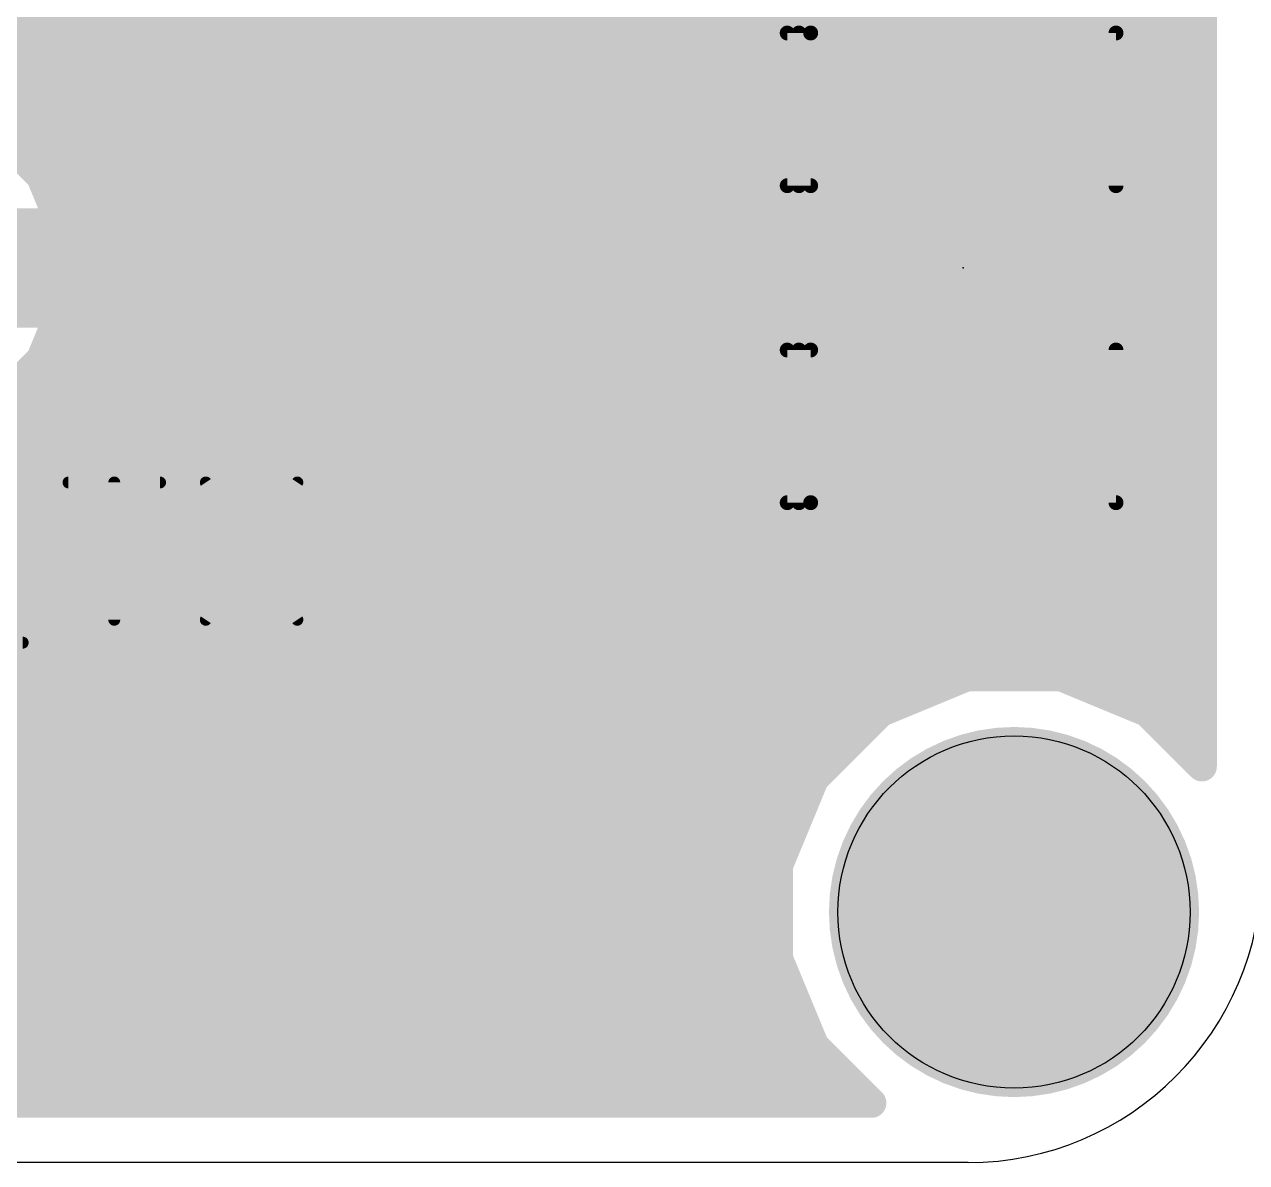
# Model space of a CAD drawing. Extents: x -0.3 to 61.8, y 0 to 38.4.
# Drawn here: x 42.17 to 52.58, y 0 to 9.69 of the extents above; entities that cross this region are included whole.
import ezdxf

# ---------------------------------------------------------------- set-up
doc = ezdxf.new("R2010")
doc.units = 0
for name, color, linetype in [('1', 22, 'CONTINUOUS'), ('16', 175, 'CONTINUOUS'), ('18', 82, 'CONTINUOUS'), ('20', 7, 'CONTINUOUS'), ('21', 7, 'CONTINUOUS'), ('23', 7, 'CONTINUOUS'), ('27', 253, 'CONTINUOUS'), ('29', 253, 'CONTINUOUS'), ('30', 253, 'CONTINUOUS')]:
    doc.layers.add(name, color=color, linetype=linetype)

# ---------------------------------------------------------------- blocks, each defined once
blk = doc.blocks.new('RECT')
blk.add_solid([(-0.5, -0.5), (0.5, -0.5), (-0.5, 0.5), (0.5, 0.5)])
blk = doc.blocks.new('ROUNDV')
at = {"const_width": 0.5}
blk.add_lwpolyline([(0, -0.25, 1), (0, 0.25, 1), (0, -0.25)], format="xyb", dxfattribs=at)

msp = doc.modelspace()

# ---------------------------------------------------------------- linework, layer by layer
at = {"layer": '1'}
for points, const_width in [([(50.165, 8.995), (50.165, 10.287)], 0.6096), ([(50.165, 8.995), (50.165, 6.245)], 0.6096), ([(48.64, 7.62), (41.148, 7.62)], 1.016), ([(50.165, 4.953), (50.165, 6.245)], 0.6096), ([(42.4817, 3.7091), (42.3461, 3.5735)], 0.2032), ([(42.7528, 3.7091), (42.4817, 3.7091)], 0.2032), ([(42.8884, 3.5735), (42.7528, 3.7091)], 0.2032), ([(42.8884, 3.4379), (42.8884, 3.5735)], 0.2032), ([(42.3461, 2.8956), (42.8884, 3.4379)], 0.2032), ([(42.8884, 2.8956), (42.3461, 2.8956)], 0.2032), ([(43.2112, 2.3121), (43.2112, 1.4986)], 0.2032), ([(45.0822, 2.3121), (45.2178, 2.3121)], 0.2032), ([(45.2178, 2.3121), (45.2178, 1.4986)], 0.2032), ([(45.7059, 2.3121), (45.8415, 2.3121)], 0.2032), ([(45.8415, 2.3121), (45.8415, 1.4986)], 0.2032), ([(42.2757, 1.9053), (42.4113, 2.0409)], 0.2032), ([(42.4113, 2.0409), (42.818, 2.0409)], 0.2032), ([(43.2112, 1.9053), (43.3468, 2.0409)], 0.2032), ([(43.3468, 2.0409), (43.6179, 2.0409)], 0.2032), ([(43.6179, 2.0409), (43.7535, 1.9053)], 0.2032), ([(44.2823, 2.0409), (44.5535, 2.0409)], 0.2032), ([(44.5535, 2.0409), (44.689, 1.9053)], 0.2032), ([(42.4113, 1.7698), (42.2757, 1.9053)], 0.2032), ([(43.7535, 1.9053), (43.7535, 1.4986)], 0.2032), ([(44.689, 1.9053), (44.689, 1.4986)], 0.2032), ([(42.6824, 1.7698), (42.4113, 1.7698)], 0.2032), ([(42.818, 1.6342), (42.6824, 1.7698)], 0.2032), ([(44.1467, 1.6342), (44.2823, 1.7698)], 0.2032), ([(44.2823, 1.7698), (44.689, 1.7698)], 0.2032), ([(42.6824, 1.4986), (42.818, 1.6342)], 0.2032), ([(44.2823, 1.4986), (44.1467, 1.6342)], 0.2032), ([(42.2757, 1.4986), (42.6824, 1.4986)], 0.2032), ([(44.689, 1.4986), (44.2823, 1.4986)], 0.2032), ([(45.0822, 1.4986), (45.3534, 1.4986)], 0.2032), ([(45.7059, 1.4986), (45.9771, 1.4986)], 0.2032)]:
    msp.add_lwpolyline(points, dxfattribs=dict(at, const_width=const_width))
for points, const_width in [([(50.3174, 8.995, 1), (50.0126, 8.995)], 0.3048), ([(50.0126, 8.995, 1), (50.3174, 8.995)], 0.3048), ([(48.64, 7.366, 1), (48.64, 7.874)], 0.508), ([(50.3174, 6.245, 1), (50.0126, 6.245)], 0.3048), ([(50.0126, 6.245, 1), (50.3174, 6.245)], 0.3048), ([(50.0126, 4.953, 1), (50.3174, 4.953)], 0.3048), ([(42.4817, 3.7599, 1), (42.4817, 3.6583)], 0.1016), ([(42.5176, 3.6732, 1), (42.4457, 3.745)], 0.1016), ([(42.7887, 3.745, 1), (42.7169, 3.6732)], 0.1016), ([(42.7528, 3.6583, 1), (42.7528, 3.7599)], 0.1016), ([(42.3102, 3.6094, 1), (42.382, 3.5376)], 0.1016), ([(42.9392, 3.5735, 1), (42.8376, 3.5735)], 0.1016), ([(42.8525, 3.5376, 1), (42.9243, 3.6094)], 0.1016), ([(42.9243, 3.402, 1), (42.8525, 3.4738)], 0.1016), ([(42.8376, 3.4379, 1), (42.9392, 3.4379)], 0.1016), ([(42.3461, 2.9464, 1), (42.3461, 2.8448)], 0.1016), ([(42.3102, 2.9315, 1), (42.382, 2.8597)], 0.1016), ([(42.8884, 2.8448, 1), (42.8884, 2.9464)], 0.1016), ([(43.262, 2.3121, 1), (43.1604, 2.3121)], 0.1016), ([(45.0822, 2.3629, 1), (45.0822, 2.2613)], 0.1016), ([(45.2686, 2.3121, 1), (45.167, 2.3121)], 0.1016), ([(45.2178, 2.2613, 1), (45.2178, 2.3629)], 0.1016), ([(45.7059, 2.3629, 1), (45.7059, 2.2613)], 0.1016), ([(45.8923, 2.3121, 1), (45.7907, 2.3121)], 0.1016), ([(45.8415, 2.2613, 1), (45.8415, 2.3629)], 0.1016), ([(42.4113, 2.0917, 1), (42.4113, 1.9901)], 0.1016), ([(42.4472, 2.005, 1), (42.3753, 2.0768)], 0.1016), ([(42.818, 1.9901, 1), (42.818, 2.0917)], 0.1016), ([(43.3468, 2.0917, 1), (43.3468, 1.9901)], 0.1016), ([(43.3827, 2.005, 1), (43.3108, 2.0768)], 0.1016), ([(43.6539, 2.0768, 1), (43.582, 2.005)], 0.1016), ([(43.6179, 1.9901, 1), (43.6179, 2.0917)], 0.1016), ([(44.2823, 2.0917, 1), (44.2823, 1.9901)], 0.1016), ([(44.5894, 2.0768, 1), (44.5175, 2.005)], 0.1016), ([(44.5535, 1.9901, 1), (44.5535, 2.0917)], 0.1016), ([(42.3116, 1.9413, 1), (42.2397, 1.8694)], 0.1016), ([(42.2397, 1.9413, 1), (42.3116, 1.8694)], 0.1016), ([(43.1753, 1.9413, 1), (43.2471, 1.8694)], 0.1016), ([(43.8043, 1.9053, 1), (43.7027, 1.9053)], 0.1016), ([(43.7176, 1.8694, 1), (43.7894, 1.9413)], 0.1016), ([(44.7398, 1.9053, 1), (44.6382, 1.9053)], 0.1016), ([(44.6531, 1.8694, 1), (44.725, 1.9413)], 0.1016), ([(42.4113, 1.8206, 1), (42.4113, 1.719)], 0.1016), ([(42.3753, 1.7338, 1), (42.4472, 1.8057)], 0.1016), ([(42.7183, 1.8057, 1), (42.6465, 1.7338)], 0.1016), ([(42.6824, 1.719, 1), (42.6824, 1.8206)], 0.1016), ([(44.2823, 1.8206, 1), (44.2823, 1.719)], 0.1016), ([(44.3182, 1.7338, 1), (44.2464, 1.8057)], 0.1016), ([(44.689, 1.719, 1), (44.689, 1.8206)], 0.1016), ([(42.8539, 1.5983, 1), (42.7821, 1.6701)], 0.1016), ([(42.7821, 1.5983, 1), (42.8539, 1.6701)], 0.1016), ([(44.1826, 1.6701, 1), (44.1108, 1.5983)], 0.1016), ([(44.1108, 1.6701, 1), (44.1826, 1.5983)], 0.1016), ([(42.2757, 1.5494, 1), (42.2757, 1.4478)], 0.1016), ([(42.6465, 1.5345, 1), (42.7183, 1.4627)], 0.1016), ([(42.6824, 1.4478, 1), (42.6824, 1.5494)], 0.1016), ([(44.2823, 1.5494, 1), (44.2823, 1.4478)], 0.1016), ([(44.2464, 1.4627, 1), (44.3182, 1.5345)], 0.1016), ([(44.689, 1.4478, 1), (44.689, 1.5494)], 0.1016), ([(45.0822, 1.5494, 1), (45.0822, 1.4478)], 0.1016), ([(45.3534, 1.4478, 1), (45.3534, 1.5494)], 0.1016), ([(45.7059, 1.5494, 1), (45.7059, 1.4478)], 0.1016), ([(45.9771, 1.4478, 1), (45.9771, 1.5494)], 0.1016), ([(43.1604, 1.4986, 1), (43.262, 1.4986)], 0.1016), ([(43.7027, 1.4986, 1), (43.8043, 1.4986)], 0.1016), ([(44.6382, 1.4986, 1), (44.7398, 1.4986)], 0.1016), ([(45.167, 1.4986, 1), (45.2686, 1.4986)], 0.1016), ([(45.7907, 1.4986, 1), (45.8923, 1.4986)], 0.1016)]:
    msp.add_lwpolyline(points, format="xyb", dxfattribs=dict(at, const_width=const_width))
at = {"layer": '16', "const_width": 0.254}
for points in [[(52.197, 10.9203), (52.197, 3.3731)], [(37.2393, 9.652), (52.197, 9.652)], [(36.9853, 9.398), (52.197, 9.398)], [(39.1261, 9.144), (52.197, 9.144)], [(41.6661, 8.89), (52.197, 8.89)], [(42.3108, 8.3969), (41.9249, 8.7828)], [(42.0717, 8.636), (52.197, 8.636)], [(42.5196, 7.8928), (42.3108, 8.3969)], [(42.317, 8.382), (52.197, 8.382)], [(42.4222, 8.128), (52.197, 8.128)], [(42.5196, 7.3472), (42.5196, 7.8928)], [(42.5196, 7.874), (52.197, 7.874)], [(42.5196, 7.62), (52.197, 7.62)], [(42.3108, 6.8431), (42.5196, 7.3472)], [(42.5196, 7.366), (52.197, 7.366)], [(42.4222, 7.112), (52.197, 7.112)], [(42.317, 6.858), (52.197, 6.858)], [(41.9249, 6.4572), (42.3108, 6.8431)], [(42.0717, 6.604), (52.197, 6.604)], [(41.6661, 6.35), (52.197, 6.35)], [(28.8365, 6.096), (52.197, 6.096)], [(28.7021, 5.842), (52.197, 5.842)], [(28.4481, 5.588), (52.197, 5.588)], [(4.318, 5.334), (52.197, 5.334)], [(4.318, 5.08), (52.197, 5.08)], [(4.318, 4.826), (52.197, 4.826)], [(4.318, 4.572), (52.197, 4.572)], [(4.318, 4.318), (52.197, 4.318)], [(50.1974, 4.1416), (49.4594, 3.8359)], [(50.9962, 4.1416), (50.1974, 4.1416)], [(51.7342, 3.8359), (50.9962, 4.1416)], [(6.6827, 4.064), (50.0101, 4.064)], [(51.1835, 4.064), (52.197, 4.064)], [(49.4594, 3.8359), (48.8945, 3.271)], [(52.197, 3.3731), (51.7342, 3.8359)], [(28.4481, 3.81), (49.4335, 3.81)], [(51.7601, 3.81), (52.197, 3.81)], [(28.7021, 3.556), (49.1795, 3.556)], [(52.0141, 3.556), (52.197, 3.556)], [(28.8365, 3.302), (48.9255, 3.302)], [(48.8945, 3.271), (48.5888, 2.533)], [(28.9417, 3.048), (48.8021, 3.048)], [(28.9433, 2.794), (48.6969, 2.794)], [(28.9417, 2.54), (48.5917, 2.54)], [(48.5888, 2.533), (48.5888, 1.7342)], [(28.8365, 2.286), (48.5888, 2.286)], [(28.7021, 2.032), (48.5888, 2.032)], [(28.4481, 1.778), (48.5888, 1.778)], [(48.5888, 1.7342), (48.8945, 0.9962)], [(17.303, 1.524), (48.6759, 1.524)], [(17.2051, 1.27), (48.7811, 1.27)], [(7.8065, 1.016), (48.8863, 1.016)], [(48.8945, 0.9962), (49.3827, 0.508)], [(7.5641, 0.762), (49.1287, 0.762)], [(49.3827, 0.508), (7.3101, 0.508)], [(7.3101, 0.508), (49.3827, 0.508)]]:
    msp.add_lwpolyline(points, dxfattribs=at)
at = {"layer": '16', "const_width": 0.127}
for points in [[(52.197, 9.5885, 1), (52.197, 9.7155)], [(52.197, 9.3345, 1), (52.197, 9.4615)], [(52.197, 9.0805, 1), (52.197, 9.2075)], [(52.197, 8.8265, 1), (52.197, 8.9535)], [(52.197, 8.5725, 1), (52.197, 8.6995)], [(42.3695, 8.4212, 1), (42.2521, 8.3726)], [(42.317, 8.4455, 1), (42.317, 8.3185)], [(42.2659, 8.352, 1), (42.3557, 8.4418)], [(52.197, 8.3185, 1), (52.197, 8.4455)], [(42.4222, 8.1915, 1), (42.4222, 8.0645)], [(52.197, 8.0645, 1), (52.197, 8.1915)], [(42.5831, 7.8928, 1), (42.4561, 7.8928)], [(42.5196, 7.9375, 1), (42.5196, 7.8105)], [(42.4609, 7.8685, 1), (42.5783, 7.9171)], [(52.197, 7.8105, 1), (52.197, 7.9375)], [(42.5196, 7.6835, 1), (42.5196, 7.5565)], [(52.197, 7.5565, 1), (52.197, 7.6835)], [(42.5196, 7.4295, 1), (42.5196, 7.3025)], [(42.4561, 7.3472, 1), (42.5831, 7.3472)], [(42.5783, 7.3229, 1), (42.4609, 7.3715)], [(52.197, 7.3025, 1), (52.197, 7.4295)], [(42.4222, 7.1755, 1), (42.4222, 7.0485)], [(52.197, 7.0485, 1), (52.197, 7.1755)], [(42.317, 6.9215, 1), (42.317, 6.7945)], [(52.197, 6.7945, 1), (52.197, 6.9215)], [(42.2521, 6.8674, 1), (42.3695, 6.8187)], [(42.3557, 6.7981, 1), (42.2659, 6.888)], [(52.197, 6.5405, 1), (52.197, 6.6675)], [(52.197, 6.2865, 1), (52.197, 6.4135)], [(52.197, 6.0325, 1), (52.197, 6.1595)], [(52.197, 5.7785, 1), (52.197, 5.9055)], [(52.197, 5.5245, 1), (52.197, 5.6515)], [(52.197, 5.2705, 1), (52.197, 5.3975)], [(52.197, 5.0165, 1), (52.197, 5.1435)], [(52.197, 4.7625, 1), (52.197, 4.8895)], [(52.197, 4.5085, 1), (52.197, 4.6355)], [(52.197, 4.2545, 1), (52.197, 4.3815)], [(50.1974, 4.2051, 1), (50.1974, 4.0781)], [(50.2217, 4.0829, 1), (50.1731, 4.2003)], [(51.0205, 4.2003, 1), (50.9719, 4.0829)], [(50.9962, 4.0781, 1), (50.9962, 4.2051)], [(50.0101, 4.0005, 1), (50.0101, 4.1275)], [(51.1835, 4.1275, 1), (51.1835, 4.0005)], [(52.197, 4.0005, 1), (52.197, 4.1275)], [(49.4351, 3.8946, 1), (49.4837, 3.7772)], [(49.5043, 3.791, 1), (49.4145, 3.8808)], [(51.7791, 3.8808, 1), (51.6893, 3.791)], [(51.7099, 3.7772, 1), (51.7585, 3.8946)], [(49.4335, 3.7465, 1), (49.4335, 3.8735)], [(51.7601, 3.8735, 1), (51.7601, 3.7465)], [(52.197, 3.7465, 1), (52.197, 3.8735)], [(49.1795, 3.4925, 1), (49.1795, 3.6195)], [(52.0141, 3.6195, 1), (52.0141, 3.4925)], [(52.197, 3.4925, 1), (52.197, 3.6195)], [(52.1335, 3.3731, 1), (52.2605, 3.3731)], [(52.1521, 3.3282, 1), (52.2419, 3.418)], [(48.8496, 3.3159, 1), (48.9394, 3.2261)], [(48.9532, 3.2467, 1), (48.8358, 3.2953)], [(48.9255, 3.2385, 1), (48.9255, 3.3655)], [(48.8021, 2.9845, 1), (48.8021, 3.1115)], [(48.6969, 2.7305, 1), (48.6969, 2.8575)], [(48.6523, 2.533, 1), (48.5253, 2.533)], [(48.5301, 2.5573, 1), (48.6475, 2.5087)], [(48.5917, 2.4765, 1), (48.5917, 2.6035)], [(48.5888, 2.2225, 1), (48.5888, 2.3495)], [(48.5888, 1.9685, 1), (48.5888, 2.0955)], [(48.5888, 1.7145, 1), (48.5888, 1.8415)], [(48.6475, 1.7585, 1), (48.5301, 1.7099)], [(48.5253, 1.7342, 1), (48.6523, 1.7342)], [(48.6759, 1.4605, 1), (48.6759, 1.5875)], [(48.7811, 1.2065, 1), (48.7811, 1.3335)], [(48.9394, 1.0411, 1), (48.8496, 0.9513)], [(48.8358, 0.9719, 1), (48.9532, 1.0205)], [(48.8863, 0.9525, 1), (48.8863, 1.0795)], [(49.1287, 0.6985, 1), (49.1287, 0.8255)], [(49.3827, 0.4445, 1), (49.3827, 0.5715)], [(49.3827, 0.4445, 1), (49.3827, 0.5715)], [(49.3378, 0.4631, 1), (49.4276, 0.5529)]]:
    msp.add_lwpolyline(points, format="xyb", dxfattribs=at)
at = {"layer": '20'}
msp.add_line((50.205, 0), (6.31, 0), dxfattribs=at)
msp.add_circle((50.5968, 2.1336), 1.5, dxfattribs=at)
msp.add_arc((50.205, 2.5), 2.5, 270, 0, dxfattribs=at)
at = {"layer": '21'}
for points, const_width in [([(44.958, 9.652), (32.258, 9.652)], 0.4064), ([(44.958, 3.937), (44.958, 9.652)], 0.4064), ([(48.665, 9.62), (48.665, 8.32)], 0.127), ([(48.665, 9.62), (48.865, 9.62)], 0.127), ([(48.765, 9.62), (48.765, 8.32)], 0.127), ([(51.465, 9.62), (48.865, 9.62)], 0.127), ([(48.865, 9.62), (48.865, 8.32)], 0.127), ([(51.465, 9.62), (51.465, 8.32)], 0.127), ([(45.8584, 8.367), (45.8584, 9.3669)], 0.2794), ([(47.3583, 8.867), (45.8584, 8.867)], 0.2794), ([(48.665, 8.32), (48.865, 8.32)], 0.127), ([(45.8584, 7.2298), (46.3584, 7.7298)], 0.2794), ([(46.3584, 7.7298), (47.3583, 7.7298)], 0.2794), ([(46.6084, 6.7299), (46.6084, 7.7298)], 0.2794), ([(46.3584, 6.7299), (45.8584, 7.2298)], 0.2794), ([(48.665, 6.92), (48.665, 5.62)], 0.127), ([(48.665, 6.92), (48.865, 6.92)], 0.127), ([(48.765, 6.92), (48.765, 5.62)], 0.127), ([(48.865, 6.92), (48.865, 5.62)], 0.127), ([(51.465, 6.92), (51.465, 5.62)], 0.127), ([(47.3583, 6.7299), (46.3584, 6.7299)], 0.2794), ([(46.1084, 6.0926), (45.8584, 5.8426)], 0.2794), ([(47.1083, 6.0926), (46.1084, 6.0926)], 0.2794), ([(47.3583, 5.8426), (47.1083, 6.0926)], 0.2794), ([(45.8584, 5.8426), (45.8584, 5.0927)], 0.2794), ([(47.3583, 5.0927), (47.3583, 5.8426)], 0.2794), ([(48.665, 5.62), (48.865, 5.62)], 0.127), ([(48.865, 5.62), (51.465, 5.62)], 0.127), ([(45.8584, 5.0927), (47.3583, 5.0927)], 0.2794), ([(32.258, 3.937), (44.958, 3.937)], 0.4064)]:
    msp.add_lwpolyline(points, dxfattribs=dict(at, const_width=const_width))
for points, const_width in [([(45.0596, 9.652, 1), (44.8564, 9.652)], 0.2032), ([(44.958, 9.5504, 1), (44.958, 9.7536)], 0.2032), ([(48.6968, 9.62, 1), (48.6332, 9.62)], 0.0635), ([(48.665, 9.6518, 1), (48.665, 9.5883)], 0.0635), ([(48.7968, 9.62, 1), (48.7332, 9.62)], 0.0635), ([(48.8968, 9.62, 1), (48.8332, 9.62)], 0.0635), ([(48.865, 9.6518, 1), (48.865, 9.5883)], 0.0635), ([(48.865, 9.5883, 1), (48.865, 9.6518)], 0.0635), ([(51.4968, 9.62, 1), (51.4333, 9.62)], 0.0635), ([(51.465, 9.5883, 1), (51.465, 9.6518)], 0.0635), ([(45.9283, 9.3669, 1), (45.7886, 9.3669)], 0.1397), ([(45.8584, 8.9368, 1), (45.8584, 8.7971)], 0.1397), ([(47.3583, 8.7971, 1), (47.3583, 8.9368)], 0.1397), ([(45.7886, 8.367, 1), (45.9283, 8.367)], 0.1397), ([(48.665, 8.3518, 1), (48.665, 8.2882)], 0.0635), ([(48.6332, 8.32, 1), (48.6968, 8.32)], 0.0635), ([(48.7332, 8.32, 1), (48.7968, 8.32)], 0.0635), ([(48.8332, 8.32, 1), (48.8968, 8.32)], 0.0635), ([(48.865, 8.2882, 1), (48.865, 8.3518)], 0.0635), ([(51.4333, 8.32, 1), (51.4968, 8.32)], 0.0635), ([(46.3584, 7.7996, 1), (46.3584, 7.6599)], 0.1397), ([(46.4078, 7.6804, 1), (46.309, 7.7792)], 0.1397), ([(46.6782, 7.7298, 1), (46.5385, 7.7298)], 0.1397), ([(47.3583, 7.6599, 1), (47.3583, 7.7996)], 0.1397), ([(45.9078, 7.2792, 1), (45.809, 7.1804)], 0.1397), ([(45.809, 7.2792, 1), (45.9078, 7.1804)], 0.1397), ([(48.6968, 6.92, 1), (48.6332, 6.92)], 0.0635), ([(48.665, 6.9517, 1), (48.665, 6.8883)], 0.0635), ([(48.7968, 6.92, 1), (48.7332, 6.92)], 0.0635), ([(48.8968, 6.92, 1), (48.8332, 6.92)], 0.0635), ([(48.865, 6.8883, 1), (48.865, 6.9517)], 0.0635), ([(51.4968, 6.92, 1), (51.4333, 6.92)], 0.0635), ([(46.3584, 6.7997, 1), (46.3584, 6.66)], 0.1397), ([(47.3583, 6.66, 1), (47.3583, 6.7997)], 0.1397), ([(46.309, 6.6805, 1), (46.4078, 6.7792)], 0.1397), ([(46.5385, 6.7299, 1), (46.6782, 6.7299)], 0.1397), ([(46.1084, 6.1625, 1), (46.1084, 6.0228)], 0.1397), ([(46.1578, 6.0432, 1), (46.059, 6.142)], 0.1397), ([(47.1577, 6.142, 1), (47.0589, 6.0432)], 0.1397), ([(47.1083, 6.0228, 1), (47.1083, 6.1625)], 0.1397), ([(45.809, 5.892, 1), (45.9078, 5.7932)], 0.1397), ([(45.9283, 5.8426, 1), (45.7886, 5.8426)], 0.1397), ([(47.4282, 5.8426, 1), (47.2884, 5.8426)], 0.1397), ([(47.3089, 5.7932, 1), (47.4077, 5.892)], 0.1397), ([(48.6332, 5.62, 1), (48.6968, 5.62)], 0.0635), ([(48.665, 5.6517, 1), (48.665, 5.5883)], 0.0635), ([(48.7332, 5.62, 1), (48.7968, 5.62)], 0.0635), ([(48.8332, 5.62, 1), (48.8968, 5.62)], 0.0635), ([(48.865, 5.6517, 1), (48.865, 5.5883)], 0.0635), ([(48.865, 5.5883, 1), (48.865, 5.6517)], 0.0635), ([(51.4333, 5.62, 1), (51.4968, 5.62)], 0.0635), ([(51.465, 5.5883, 1), (51.465, 5.6517)], 0.0635), ([(45.8584, 5.1626, 1), (45.8584, 5.0229)], 0.1397), ([(47.3583, 5.0229, 1), (47.3583, 5.1626)], 0.1397), ([(45.7886, 5.0927, 1), (45.9283, 5.0927)], 0.1397), ([(47.2884, 5.0927, 1), (47.4282, 5.0927)], 0.1397), ([(44.958, 3.8354, 1), (44.958, 4.0386)], 0.2032), ([(44.8564, 3.937, 1), (45.0596, 3.937)], 0.2032)]:
    msp.add_lwpolyline(points, format="xyb", dxfattribs=dict(at, const_width=const_width))
at = {"layer": '23'}
msp.add_point((50.165, 7.62), dxfattribs=at)
at = {"layer": '27', "const_width": 0.1016}
for points in [[(42.5442, 5.7922), (43.3238, 5.7922)], [(42.934, 4.6228), (42.934, 5.7922)], [(43.7136, 5.7922), (44.4932, 4.6228)], [(44.4932, 5.7922), (43.7136, 4.6228)], [(41.3748, 4.4279), (42.1544, 4.4279)]]:
    msp.add_lwpolyline(points, dxfattribs=at)
at = {"layer": '27', "const_width": 0.0508}
for points in [[(42.5442, 5.8176, 1), (42.5442, 5.7668)], [(42.9594, 5.7922, 1), (42.9086, 5.7922)], [(43.3238, 5.7668, 1), (43.3238, 5.8176)], [(43.7347, 5.8063, 1), (43.6924, 5.7781)], [(44.5143, 5.7781, 1), (44.472, 5.8063)], [(42.9086, 4.6228, 1), (42.9594, 4.6228)], [(43.6924, 4.6369, 1), (43.7347, 4.6087)], [(44.472, 4.6087, 1), (44.5143, 4.6369)], [(42.1544, 4.4025, 1), (42.1544, 4.4533)]]:
    msp.add_lwpolyline(points, format="xyb", dxfattribs=at)
at = {"layer": '29', "const_width": 0.2032}
for points in [[(42.4817, 3.7091), (42.3461, 3.5735)], [(42.7528, 3.7091), (42.4817, 3.7091)], [(42.8884, 3.5735), (42.7528, 3.7091)], [(42.8884, 3.4379), (42.8884, 3.5735)], [(42.3461, 2.8956), (42.8884, 3.4379)], [(42.8884, 2.8956), (42.3461, 2.8956)], [(43.2112, 2.3121), (43.2112, 1.4986)], [(45.0822, 2.3121), (45.2178, 2.3121)], [(45.2178, 2.3121), (45.2178, 1.4986)], [(45.7059, 2.3121), (45.8415, 2.3121)], [(45.8415, 2.3121), (45.8415, 1.4986)], [(42.2757, 1.9053), (42.4113, 2.0409)], [(42.4113, 2.0409), (42.818, 2.0409)], [(43.2112, 1.9053), (43.3468, 2.0409)], [(43.3468, 2.0409), (43.6179, 2.0409)], [(43.6179, 2.0409), (43.7535, 1.9053)], [(44.2823, 2.0409), (44.5535, 2.0409)], [(44.5535, 2.0409), (44.689, 1.9053)], [(42.4113, 1.7698), (42.2757, 1.9053)], [(43.7535, 1.9053), (43.7535, 1.4986)], [(44.689, 1.9053), (44.689, 1.4986)], [(42.6824, 1.7698), (42.4113, 1.7698)], [(42.818, 1.6342), (42.6824, 1.7698)], [(44.1467, 1.6342), (44.2823, 1.7698)], [(44.2823, 1.7698), (44.689, 1.7698)], [(42.6824, 1.4986), (42.818, 1.6342)], [(44.2823, 1.4986), (44.1467, 1.6342)], [(42.2757, 1.4986), (42.6824, 1.4986)], [(44.689, 1.4986), (44.2823, 1.4986)], [(45.0822, 1.4986), (45.3534, 1.4986)], [(45.7059, 1.4986), (45.9771, 1.4986)]]:
    msp.add_lwpolyline(points, dxfattribs=at)
at = {"layer": '29'}
for points, const_width in [([(42.4817, 3.7599, 1), (42.4817, 3.6583)], 0.1016), ([(42.5176, 3.6732, 1), (42.4457, 3.745)], 0.1016), ([(42.7887, 3.745, 1), (42.7169, 3.6732)], 0.1016), ([(42.7528, 3.6583, 1), (42.7528, 3.7599)], 0.1016), ([(42.3102, 3.6094, 1), (42.382, 3.5376)], 0.1016), ([(42.9392, 3.5735, 1), (42.8376, 3.5735)], 0.1016), ([(42.8525, 3.5376, 1), (42.9243, 3.6094)], 0.1016), ([(50.5968, 1.3455, 1), (50.5968, 2.9217, 1), (50.5968, 1.3455)], 1.5762), ([(42.9243, 3.402, 1), (42.8525, 3.4738)], 0.1016), ([(42.8376, 3.4379, 1), (42.9392, 3.4379)], 0.1016), ([(42.3461, 2.9464, 1), (42.3461, 2.8448)], 0.1016), ([(42.3102, 2.9315, 1), (42.382, 2.8597)], 0.1016), ([(42.8884, 2.8448, 1), (42.8884, 2.9464)], 0.1016), ([(43.262, 2.3121, 1), (43.1604, 2.3121)], 0.1016), ([(45.0822, 2.3629, 1), (45.0822, 2.2613)], 0.1016), ([(45.2686, 2.3121, 1), (45.167, 2.3121)], 0.1016), ([(45.2178, 2.2613, 1), (45.2178, 2.3629)], 0.1016), ([(45.7059, 2.3629, 1), (45.7059, 2.2613)], 0.1016), ([(45.8923, 2.3121, 1), (45.7907, 2.3121)], 0.1016), ([(45.8415, 2.2613, 1), (45.8415, 2.3629)], 0.1016), ([(42.4113, 2.0917, 1), (42.4113, 1.9901)], 0.1016), ([(42.4472, 2.005, 1), (42.3753, 2.0768)], 0.1016), ([(42.818, 1.9901, 1), (42.818, 2.0917)], 0.1016), ([(43.3468, 2.0917, 1), (43.3468, 1.9901)], 0.1016), ([(43.3827, 2.005, 1), (43.3108, 2.0768)], 0.1016), ([(43.6539, 2.0768, 1), (43.582, 2.005)], 0.1016), ([(43.6179, 1.9901, 1), (43.6179, 2.0917)], 0.1016), ([(44.2823, 2.0917, 1), (44.2823, 1.9901)], 0.1016), ([(44.5894, 2.0768, 1), (44.5175, 2.005)], 0.1016), ([(44.5535, 1.9901, 1), (44.5535, 2.0917)], 0.1016), ([(42.3116, 1.9413, 1), (42.2397, 1.8694)], 0.1016), ([(42.2397, 1.9413, 1), (42.3116, 1.8694)], 0.1016), ([(43.1753, 1.9413, 1), (43.2471, 1.8694)], 0.1016), ([(43.8043, 1.9053, 1), (43.7027, 1.9053)], 0.1016), ([(43.7176, 1.8694, 1), (43.7894, 1.9413)], 0.1016), ([(44.7398, 1.9053, 1), (44.6382, 1.9053)], 0.1016), ([(44.6531, 1.8694, 1), (44.725, 1.9413)], 0.1016), ([(42.4113, 1.8206, 1), (42.4113, 1.719)], 0.1016), ([(42.3753, 1.7338, 1), (42.4472, 1.8057)], 0.1016), ([(42.7183, 1.8057, 1), (42.6465, 1.7338)], 0.1016), ([(42.6824, 1.719, 1), (42.6824, 1.8206)], 0.1016), ([(44.2823, 1.8206, 1), (44.2823, 1.719)], 0.1016), ([(44.3182, 1.7338, 1), (44.2464, 1.8057)], 0.1016), ([(44.689, 1.719, 1), (44.689, 1.8206)], 0.1016), ([(42.8539, 1.5983, 1), (42.7821, 1.6701)], 0.1016), ([(42.7821, 1.5983, 1), (42.8539, 1.6701)], 0.1016), ([(44.1826, 1.6701, 1), (44.1108, 1.5983)], 0.1016), ([(44.1108, 1.6701, 1), (44.1826, 1.5983)], 0.1016), ([(42.2757, 1.5494, 1), (42.2757, 1.4478)], 0.1016), ([(42.6465, 1.5345, 1), (42.7183, 1.4627)], 0.1016), ([(42.6824, 1.4478, 1), (42.6824, 1.5494)], 0.1016), ([(44.2823, 1.5494, 1), (44.2823, 1.4478)], 0.1016), ([(44.2464, 1.4627, 1), (44.3182, 1.5345)], 0.1016), ([(44.689, 1.4478, 1), (44.689, 1.5494)], 0.1016), ([(45.0822, 1.5494, 1), (45.0822, 1.4478)], 0.1016), ([(45.3534, 1.4478, 1), (45.3534, 1.5494)], 0.1016), ([(45.7059, 1.5494, 1), (45.7059, 1.4478)], 0.1016), ([(45.9771, 1.4478, 1), (45.9771, 1.5494)], 0.1016), ([(43.1604, 1.4986, 1), (43.262, 1.4986)], 0.1016), ([(43.7027, 1.4986, 1), (43.8043, 1.4986)], 0.1016), ([(44.6382, 1.4986, 1), (44.7398, 1.4986)], 0.1016), ([(45.167, 1.4986, 1), (45.2686, 1.4986)], 0.1016), ([(45.7907, 1.4986, 1), (45.8923, 1.4986)], 0.1016)]:
    msp.add_lwpolyline(points, format="xyb", dxfattribs=dict(at, const_width=const_width))
at = {"layer": '30', "const_width": 1.5762}
msp.add_lwpolyline([(50.5968, 1.3455, 1), (50.5968, 2.9217, 1), (50.5968, 1.3455)], format="xyb", dxfattribs=at)

# ---------------------------------------------------------------- block references
at = {"layer": '1', "xscale": 2.2, "yscale": 0.85, "rotation": 180}
for p in [(50.165, 8.995), (50.165, 6.245)]:
    msp.add_blockref('RECT', p, dxfattribs=at)
at = {"layer": '1', "xscale": 1.05, "rotation": 180}
for p in [(48.64, 7.62), (51.69, 7.62)]:
    msp.add_blockref('RECT', p, dxfattribs=at)
at = {"layer": '18', "xscale": 0.8636, "yscale": 0.8636}
msp.add_blockref('ROUNDV', (50.165, 4.953), dxfattribs=at)
msp.add_blockref('ROUNDV', (50.165, 4.953), dxfattribs=at)
at = {"layer": '29', "rotation": 180}
for p, xscale, yscale in [((50.165, 8.995), 2.3524, 1.0024), ((48.64, 7.62), 1.2024, 1.1524), ((51.69, 7.62), 1.2024, 1.1524), ((50.165, 6.245), 2.3524, 1.0024)]:
    msp.add_blockref('RECT', p, dxfattribs=dict(at, xscale=xscale, yscale=yscale))
at = {"layer": '29', "xscale": 1.016, "yscale": 1.016}
msp.add_blockref('ROUNDV', (50.165, 4.953), dxfattribs=at)
at = {"layer": '30', "xscale": 1.016, "yscale": 1.016}
msp.add_blockref('ROUNDV', (50.165, 4.953), dxfattribs=at)

doc.saveas('drawing.dxf')
